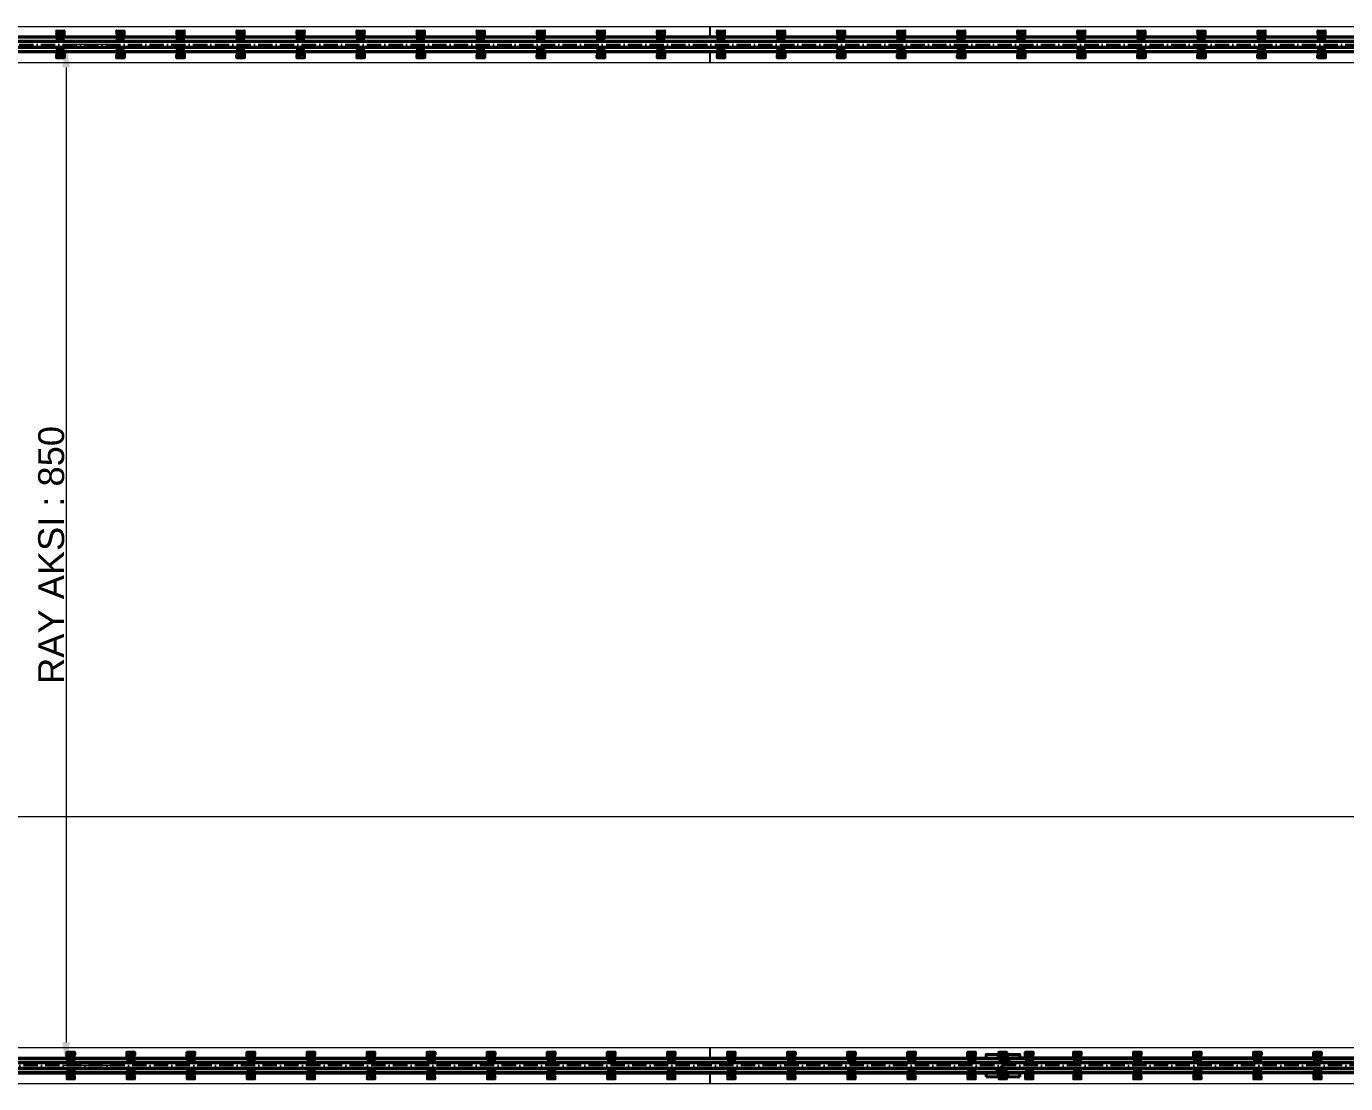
# Model space of a CAD drawing. Header units: centimetres. Extents: x 470464 to 524273, y 49611 to 59074.
# Drawn here: x 490431 to 491529, y 53543 to 54423 of the extents above; entities that cross this region are included whole.
import ezdxf

# ---------------------------------------------------------------- set-up
doc = ezdxf.new("R2010")
doc.units = ezdxf.units.CM
doc.header["$MEASUREMENT"] = 0
for name, pattern in [('1244_Aselsan_MIUM_3000$0$ACAD_ISO10W100', [18, 12, -3, 0, -3]), ('ACAD_ISO08W100', [36, 24, -3, 6, -3]), ('CHAIN', [0.3543, 0.2362, -0.0295, 0.0591, -0.0295]), ('XKITLINE00', [0])]:
    doc.linetypes.add(name, pattern=pattern)
for name, color, linetype, lineweight in [('1', 7, 'Continuous', 25), ('AAA_EKSEN', 1, 'ACAD_ISO08W100', 9), ('S-COLS-CONC', 4, 'Continuous', 40), ('S-COLS-STEL', 3, 'Continuous', 9)]:
    doc.layers.add(name, color=color, linetype=linetype, lineweight=lineweight)
doc.layers.add('A-ANNO-REVC-01', color=1, linetype='Continuous', lineweight=15, true_color=0xff0000, plot=False)
doc.layers.add('vinç', color=7, linetype='Continuous')
doc.styles.add('BARIŞ BABUR-3', font='arial.ttf')
doc.styles.add('TS-FREA-GENL', font='calibri.ttf', dxfattribs={"width": 0.7})
doc.dimstyles.new('AAA_A4 BVS STANDART', dxfattribs={"dimscale": 12, "dimtxt": 1.8, "dimasz": 1.6, "dimexe": 0.18, "dimexo": 0.0625, "dimgap": 0.09, "dimtad": 1, "dimtoh": 1, "dimdec": 0, "dimzin": 9, "dimdsep": 46, "dimtxsty": 'BARIŞ BABUR-3', "dimcen": 0.09, "dimclrd": 1, "dimclre": 1, "dimclrt": 2, "dimadec": 0, "dimazin": 0, "dimtfac": 1, "dimtdec": 0, "dimtofl": 0, "dimtmove": 0, "dimatfit": 3, "dimfxl": 1, "dimtolj": 1, "dimtzin": 0, "dimlwd": 9, "dimlwe": 9, "dimarcsym": 0})

# ---------------------------------------------------------------- blocks, each defined once
blk = doc.blocks.new('*D296')
at = {"layer": 'A-ANNO-REVC-01', "color": 1, "lineweight": 9, "transparency": 16777216}
for p, q in [((490506.1, 45907.6), (490461.5, 45907.6)), ((490463.7, 45888.4), (490463.7, 45076.8)), ((490506.1, 45057.6), (490461.5, 45057.6))]:
    blk.add_line(p, q, dxfattribs=at)
at = {"layer": 'A-ANNO-REVC-01', "color": 1, "transparency": 16777216}
for points in [[(490466.9, 45888.4), (490460.5, 45888.4), (490463.7, 45907.6)], [(490460.5, 45076.8), (490466.9, 45076.8), (490463.7, 45057.6)]]:
    blk.add_solid(points, dxfattribs=at)
at = {"layer": 'Defpoints', "color": 0, "transparency": 16777216}
for p in [(490506.9, 45907.6), (490463.7, 45057.6), (490506.9, 45057.6)]:
    blk.add_point(p, dxfattribs=at)
at = {"layer": 'A-ANNO-REVC-01', "color": 2, "transparency": 16777216, "insert": (490451.4, 45482.6), "char_height": 21.6, "attachment_point": 5, "rotation": 90, "style": 'BARIŞ BABUR-3'}
blk.add_mtext('\\A1;RAY AKSI : 850', dxfattribs=at)
blk = doc.blocks.new('*D297')
at = {"layer": 'A-ANNO-REVC-01', "color": 1, "lineweight": 9, "transparency": 16777216}
for p, q in [((485599.7, 45073.3), (485599.7, 45266.8)), ((493630.5, 45264.7), (485618.9, 45264.7)), ((493649.7, 45073.3), (493649.7, 45266.8))]:
    blk.add_line(p, q, dxfattribs=at)
at = {"layer": 'A-ANNO-REVC-01', "color": 1, "transparency": 16777216}
for points in [[(485618.9, 45267.9), (485618.9, 45261.5), (485599.7, 45264.7)], [(493630.5, 45261.5), (493630.5, 45267.9), (493649.7, 45264.7)]]:
    blk.add_solid(points, dxfattribs=at)
at = {"layer": 'Defpoints', "color": 0, "transparency": 16777216}
for p in [(485599.7, 45264.7), (485599.7, 45072.6), (493649.7, 45072.6)]:
    blk.add_point(p, dxfattribs=at)
at = {"layer": 'A-ANNO-REVC-01', "color": 2, "transparency": 16777216, "insert": (489624.7, 45278.9), "char_height": 21.6, "attachment_point": 5, "style": 'BARIŞ BABUR-3'}
blk.add_mtext('\\A1;YÜRÜME YOLU BOYU : 8050', dxfattribs=at)
blk = doc.blocks.new('sfsdsggssg')
at = {"layer": '1', "color": 2, "linetype": 'Continuous'}
for p, q in [((1141.1, -34640), (1141.1, -34640.1)), ((1141.1, -34640), (1141.1, -34645.1)), ((1141.1, -34640.1), (1141.3, -34640.1)), ((1141.1, -34640.1), (1141.1, -34645.1)), ((1141.3, -34645.1), (1141.3, -34640.1)), ((1143.2, -34639.6), (1141.4, -34639.8)), ((1141.4, -34639.7), (1143.2, -34639.6)), ((1141.4, -34639.8), (1141.4, -34639.7)), ((1141.4, -34640), (1143.2, -34639.8)), ((1141.4, -34639.8), (1141.4, -34640)), ((1143.2, -34639.6), (1143.2, -34639.8)), ((1143.2, -34639.6), (1143.2, -34639.8)), ((1143.6, -34639.6), (1143.5, -34639.8)), ((1143.5, -34639.8), (1143.6, -34639.8)), ((1143.6, -34639.6), (1143.6, -34639.6)), ((1143.7, -34639.6), (1143.6, -34639.8)), ((1143.6, -34639.6), (1144.1, -34639.6)), ((1143.7, -34639.6), (1143.6, -34639.6)), ((1143.6, -34639.8), (1143.8, -34639.9)), ((1144.1, -34639.6), (1144.1, -34639.6)), ((1144.5, -34639.6), (1147.4, -34639.6)), ((1144.5, -34639.6), (1144.5, -34639.6)), ((1147.4, -34639.6), (1144.6, -34639.6)), ((1144.6, -34639.6), (1144.6, -34639.8)), ((1144.6, -34639.8), (1147.4, -34639.8)), ((1145.5, -34641.1), (1145.5, -34641.1)), ((1145.5, -34641.1), (1145.5, -34641.1)), ((1145.8, -34639.6), (1146, -34639.3)), ((1146, -34639.4), (1145.9, -34639.6)), ((1146, -34639.3), (1146, -34639.4)), ((1146.1, -34639.6), (1146.2, -34639.5)), ((1146.3, -34639.2), (1146.2, -34639.2)), ((1148.5, -34639.2), (1146.2, -34639.2)), ((1148.4, -34639.2), (1146.3, -34639.2)), ((1146.3, -34639.4), (1148.4, -34639.4)), ((1147.4, -34639.6), (1147.4, -34639.6)), ((1147.4, -34639.6), (1147.4, -34639.8)), ((1147.4, -34639.8), (1147.6, -34639.7)), ((1147.4, -34639.8), (1148.2, -34640.6)), ((1147.6, -34639.7), (1148.4, -34640.5)), ((1147.6, -34639.7), (1147.6, -34639.7)), ((1148.4, -34640.5), (1147.6, -34639.7)), ((1148.2, -34640.6), (1148.4, -34640.5)), ((1148.3, -34640.7), (1148.3, -34644.4)), ((1148.3, -34640.7), (1148.5, -34640.7)), ((1148.5, -34639.2), (1148.4, -34639.2)), ((1148.4, -34640.5), (1148.4, -34640.5)), ((1148.5, -34639.5), (1148.5, -34642.7)), ((1148.5, -34644.4), (1148.5, -34640.7)), ((1148.5, -34640.7), (1148.5, -34640.7)), ((1148.5, -34640.7), (1148.5, -34644.5)), ((1148.7, -34642.9), (1148.7, -34639.5)), ((1148.7, -34639.5), (1148.8, -34639.5)), ((1148.8, -34639.5), (1148.8, -34646)), ((1141.1, -34645.1), (1141.3, -34645.1)), ((1141.1, -34645.1), (1141.1, -34645.1)), ((1141.4, -34645.4), (1141.4, -34645.2)), ((1143.2, -34645.4), (1141.4, -34645.2)), ((1141.4, -34645.4), (1141.4, -34645.4)), ((1141.4, -34645.4), (1143.2, -34645.6)), ((1143.2, -34645.6), (1141.4, -34645.4)), ((1143.2, -34645.6), (1143.2, -34645.4)), ((1143.2, -34645.4), (1143.2, -34645.6)), ((1143.6, -34645.3), (1143.5, -34645.3)), ((1143.5, -34645.3), (1143.6, -34645.5)), ((1143.6, -34645.3), (1143.7, -34645.5)), ((1143.8, -34645.3), (1143.6, -34645.3)), ((1143.6, -34645.5), (1143.6, -34645.6)), ((1143.6, -34645.5), (1143.7, -34645.5)), ((1144.1, -34645.6), (1143.6, -34645.6)), ((1144.1, -34645.5), (1144.1, -34645.6)), ((1144.3, -34645.6), (1144.3, -34645.9)), ((1144.3, -34645.6), (1144.3, -34646)), ((1144.3, -34645.9), (1144.3, -34646)), ((1144.6, -34642.7), (1144.5, -34642.8)), ((1144.6, -34642.9), (1144.5, -34642.8)), ((1147.4, -34645.6), (1144.5, -34645.6)), ((1144.5, -34645.6), (1144.5, -34645.6)), ((1144.5, -34645.9), (1144.5, -34645.6)), ((1144.6, -34645.4), (1144.6, -34645.6)), ((1147.4, -34645.4), (1144.6, -34645.4)), ((1144.6, -34645.6), (1147.4, -34645.6)), ((1146.5, -34646), (1144.6, -34646)), ((1144.6, -34646.3), (1144.6, -34646.2)), ((1144.6, -34646.2), (1146.7, -34646.2)), ((1144.6, -34646.3), (1148.5, -34646.3)), ((1146.4, -34644), (1146.5, -34644)), ((1146.5, -34644), (1146.5, -34643.9)), ((1146.7, -34645.6), (1146.5, -34645.8)), ((1146.7, -34646.2), (1146.8, -34646.2)), ((1146.8, -34646), (1146.8, -34646.2)), ((1148.4, -34646), (1146.8, -34646)), ((1146.8, -34646.2), (1148.4, -34646.2)), ((1148.2, -34644.5), (1147.4, -34645.3)), ((1147.4, -34645.3), (1147.6, -34645.5)), ((1147.4, -34645.4), (1147.4, -34645.6)), ((1147.4, -34645.6), (1147.4, -34645.6)), ((1148.4, -34644.7), (1147.6, -34645.5)), ((1147.6, -34645.5), (1148.4, -34644.7)), ((1147.6, -34645.5), (1147.6, -34645.5)), ((1148.2, -34644.5), (1148.4, -34644.7)), ((1148.3, -34644.4), (1148.5, -34644.4)), ((1148.4, -34644.7), (1148.4, -34644.7)), ((1148.4, -34646), (1148.4, -34646.2)), ((1148.4, -34646.2), (1148.5, -34646.3)), ((1148.5, -34644.5), (1148.5, -34644.4)), ((1148.5, -34644.5), (1148.5, -34645.9)), ((1148.7, -34643.1), (1148.7, -34642.9)), ((1148.7, -34645.9), (1148.7, -34643.1)), ((1148.8, -34646), (1148.7, -34645.9))]:
    blk.add_line(p, q, dxfattribs=at)
for radius in [1.5, 0.7]:
    blk.add_circle((1146, -34642.5), radius, dxfattribs=at)
at = {"layer": '1', "color": 2, "linetype": 'Continuous', "extrusion": (0, 0, -1)}
blk.add_circle((-1146, -34642.5), 0.8, dxfattribs=at)
at = {"layer": '1', "color": 2, "linetype": 'Continuous'}
for centre, radius, start, end in [((1146, -34642.5), 1.2, 106, 166), ((1146, -34642.5), 1.2, 46, 106), ((1146.5, -34641.7), 0.943, 345.8258, 138.463), ((1146.5, -34641.7), 0.92, 347.6089, 136.677), ((1145.5, -34643.4), 0.943, 155.4674, 321.1742), ((1145.5, -34643.4), 0.92, 156.9271, 319.7145), ((1146, -34642.5), 1.2, 166, 226), ((1146, -34642.5), 1.2, 226, 286), ((1146, -34642.5), 1.2, 286, 346), ((1146, -34642.5), 1.2, 346, 46)]:
    blk.add_arc(centre, radius, start, end, dxfattribs=at)
at = {"layer": '1', "color": 2, "linetype": 'Continuous', "extrusion": (0, 0, -1)}
for centre, start, end in [((-1146.5, -34641.7), 29.8539, 207.4717), ((-1145.5, -34643.4), 209.8539, 29.8539)]:
    blk.add_arc(centre, 1.14, start, end, dxfattribs=at)
for centre, major_axis, ratio, start_param, end_param in [((1141.4, -34640), (-0.222, 0.204), 0.995811, 5.544902, 7.021469), ((1141.4, -34640.1), (0.203, 0.221), 0.997694, 3.974105, 5.450673), ((1141.4, -34640.1), (0.0742, -0.068), 0.993033, 2.403309, 3.879876), ((1143.6, -34639.8), (0.001, 0.2), 0.752836, 0.132804, 1.847295), ((1152.5, -34642.6), (-8.4, 0), 0.918737, 5.915201, 6.65117), ((1144, -34639.8), (0.001, 0.2), 0.752479, 0.132721, 1.852962), ((1144.3, -34639.8), (-0.014, 0.199), 0.74106, 0.130215, 1.915333), ((1144.5, -34639.8), (-0.008, 0.2), 0.422896, 0.096328, 1.761115), ((1146.3, -34639.5), (0.271, 0.128), 0.997202, 4.110755, 5.150568), ((1146.2, -34639.5), (-0.173, 0.101), 0.027764, 4.691233, 6.195885), ((1146.3, -34639.5), (-0.0748, 0.0667), 0.997721, 6.084759, 7.124571), ((1146.3, -34639.4), (0, 0.2), 0.004243, 0.087267, 1.605444), ((1147.4, -34639.9), (-0.277, 0.115), 0.998522, 1.179673, 1.96192), ((1147.4, -34639.9), (0.115, 0.278), 0.997326, 5.892062, 6.674309), ((1147.4, -34639.9), (0.0384, 0.0928), 0.995546, 5.892062, 6.674309), ((1148.2, -34640.7), (-0.0928, -0.0384), 0.995546, 2.750469, 3.532716), ((1148.4, -34639.4), (0, 0.2), 0.004243, 0.087267, 1.605444), ((1148.4, -34639.5), (-0.243, 0.175), 0.996422, 0.949848, 2.513048), ((1148.4, -34639.5), (0.0889, 0.0469), 0.994028, 5.200197, 6.763397), ((1148.2, -34640.7), (-0.115, 0.277), 0.998522, 1.179673, 1.96192), ((1148.2, -34640.7), (0.278, 0.115), 0.997326, 5.892062, 6.674309), ((1148.5, -34639.5), (0.2, 0.001), 0.034652, 0.087319, 1.566648), ((1141.4, -34645.1), (0.222, 0.204), 0.995811, 2.403309, 3.879876), ((1141.4, -34645.1), (-0.203, 0.221), 0.997694, 3.974105, 5.450673), ((1141.4, -34645.1), (0.0742, 0.068), 0.993033, 2.403309, 3.879876), ((1143.6, -34645.3), (-0.001, 0.2), 0.752836, 1.294298, 3.008789), ((1144, -34645.3), (-0.001, 0.2), 0.752479, 1.288631, 3.008872), ((1144.3, -34645.3), (0.014, 0.199), 0.74106, 1.22626, 3.011378), ((1144.5, -34645.9), (-0.2, 0.001), 0.034627, 4.708031, 6.195866), ((1144.6, -34645.9), (-0.138, 0.267), 0.998031, 3.623062, 5.186262), ((1144.6, -34646), (0.214, 0.214), 0.992433, 2.359993, 3.923193), ((1144.5, -34645.4), (0.008, 0.2), 0.422896, 1.380478, 3.045264), ((1144.6, -34645.9), (0.0592, 0.0819), 0.989251, 2.52068, 4.08388), ((1144.6, -34646), (0, -0.2), 0.004269, 4.747034, 6.195918), ((1146.5, -34645.8), (-0.174, 0.099), 0.027964, 1.549906, 2.758993), ((1146.9, -34646), (0.426, 0.115), 0.905428, 3.310168, 3.875491), ((1146.7, -34646), (-0.256, 0.042), 0.76271, 4.58737, 6.036255), ((1146.5, -34646.1), (-0.199, -0.016), 0.034866, 1.569261, 2.70958), ((1146.8, -34646), (-0.038, 0.196), 0.907507, 3.350606, 5.211047), ((1146.7, -34646), (-0.012, 0.201), 0.369521, 3.302192, 4.751077), ((1146.9, -34646), (0.253, 0.061), 0.768803, 3.289543, 3.701099), ((1176.9, -34592.8), (85, 148.5), 0.001169, 1.933599, 1.936064), ((1146.8, -34646), (-0.174, 0.099), 0.030283, 4.695034, 5.900559), ((1146.8, -34646), (-0.187, 0.071), 0.032625, 4.699988, 5.905162), ((1176.9, -34592.8), (85, 148.5), 0.002337, 1.9329, 1.936067), ((1147.4, -34645.3), (0.0384, -0.0928), 0.995546, 5.892062, 6.674309), ((1147.4, -34645.3), (0.277, 0.115), 0.998522, 1.179673, 1.96192), ((1147.4, -34645.3), (-0.115, 0.278), 0.997326, 2.750469, 3.532716), ((1148.2, -34644.4), (0.0928, -0.0384), 0.995546, 5.892062, 6.674309), ((1148.2, -34644.4), (0.115, 0.277), 0.998522, 1.179673, 1.96192), ((1148.2, -34644.5), (-0.278, 0.115), 0.997326, 2.750469, 3.532716), ((1148.4, -34645.9), (0.139, 0.266), 0.998207, 1.09196, 2.65516), ((1148.4, -34645.9), (-0.0609, 0.0807), 0.988978, 2.219923, 3.783123), ((1148.5, -34642.7), (0.008, 0.2), 0.005639, 3.866293, 4.746837), ((1148.5, -34643.2), (0.056, 0.516), 0.770786, 6.203754, 6.230389), ((1148.5, -34642.9), (-0.188, 0.076), 0.878606, 1.230281, 2.70961), ((1148.5, -34642.9), (-0.201, 0.003), 0.124494, 1.540952, 3.020281), ((1148.5, -34643.1), (0.199, -0.02), 0.74823, 4.69971, 6.151435), ((1148.5, -34643.1), (-0.2, -0.001), 0.034899, 3.228912, 4.651252), ((1148.5, -34645.9), (-0.2, -0.001), 0.034899, 3.228912, 4.712496)]:
    blk.add_ellipse(centre, major_axis=major_axis, ratio=ratio, start_param=start_param, end_param=end_param, dxfattribs=at)
at = {"layer": '1', "color": 2, "linetype": 'Continuous'}
for centre, major_axis, ratio, start_param, end_param in [((1152.2, -34642.6), (-9.07, 0), 0.918737, 5.945855, 6.620515), ((1146.2, -34639.5), (-0.15, 0.261), 0.994945, 5.763279, 6.803091), ((1148.5, -34639.5), (0.214, 0.214), 0.992433, 5.501585, 7.064785), ((1148.5, -34646), (-0.214, 0.214), 0.992433, 2.359993, 3.923193)]:
    blk.add_ellipse(centre, major_axis=major_axis, ratio=ratio, start_param=start_param, end_param=end_param, dxfattribs=at)
for points, weights in [([(1141.1, -34640), (1141.1, -34640), (1141.1, -34640)], [0.500000154953, 0.499999845047, 0.500000154953]), ([(1141.4, -34639.7), (1141.4, -34639.7), (1141.4, -34639.7)], [0.500000154951, 0.499999845049, 0.500000154951]), ([(1147.4, -34639.6), (1147.4, -34639.6), (1147.4, -34639.6)], [0.500000031564, 0.499999968436, 0.500000031564]), ([(1147.6, -34639.7), (1147.6, -34639.7), (1147.6, -34639.7)], [0.500000032286, 0.499999967714, 0.500000032286]), ([(1148.4, -34640.5), (1148.4, -34640.5), (1148.4, -34640.5)], [0.500000032004, 0.499999967996, 0.500000032004]), ([(1148.5, -34640.7), (1148.5, -34640.7), (1148.5, -34640.7)], [0.500000031722, 0.499999968278, 0.500000031722]), ([(1141.1, -34645.1), (1141.1, -34645.1), (1141.1, -34645.1)], [0.500000154938, 0.499999845062, 0.500000154938]), ([(1141.4, -34645.4), (1141.4, -34645.4), (1141.4, -34645.4)], [0.500000154962, 0.499999845038, 0.500000154962]), ([(1147.4, -34645.6), (1147.4, -34645.6), (1147.4, -34645.6)], [0.500000031519, 0.499999968481, 0.500000031519]), ([(1147.6, -34645.5), (1147.6, -34645.5), (1147.6, -34645.5)], [0.500000031966, 0.499999968034, 0.500000031966]), ([(1148.4, -34644.7), (1148.4, -34644.7), (1148.4, -34644.7)], [0.500000031836, 0.499999968164, 0.500000031836]), ([(1148.5, -34644.5), (1148.5, -34644.5), (1148.5, -34644.5)], [0.500000031229, 0.499999968771, 0.500000031229])]:
    blk.add_rational_spline(points, weights, degree=2, dxfattribs=at)
for points, knots in [([(1143.2, -34639.6), (1143.2, -34639.6), (1143.3, -34639.6), (1143.4, -34639.6), (1143.5, -34639.6), (1143.5, -34639.6), (1143.6, -34639.6)], [0, 0, 0, 0, 0.225713, 0.483808, 0.741904, 1, 1, 1, 1]), ([(1143.2, -34639.6), (1143.2, -34639.6), (1143.2, -34639.6), (1143.2, -34639.6), (1143.2, -34639.6), (1143.2, -34639.6)], [0, 0, 0, 0, 0.876308, 0.876308, 1, 1, 1, 1]), ([(1143.6, -34639.6), (1143.6, -34639.6), (1143.6, -34639.6), (1143.5, -34639.6), (1143.5, -34639.6), (1143.4, -34639.6), (1143.3, -34639.6), (1143.3, -34639.6), (1143.2, -34639.6), (1143.2, -34639.6)], [0, 0, 0, 0, 0.000017, 0.000017, 0.401467, 0.401467, 0.701656, 0.701656, 1, 1, 1, 1]), ([(1143.2, -34639.8), (1143.2, -34639.8), (1143.3, -34639.8), (1143.3, -34639.8), (1143.4, -34639.8), (1143.5, -34639.8), (1143.5, -34639.8), (1143.5, -34639.8)], [0, 0, 0, 0, 0.304321, 0.304321, 0.608496, 0.608496, 1, 1, 1, 1]), ([(1143.8, -34645.3), (1143.6, -34644.9), (1143.5, -34644.4), (1143.3, -34643.5), (1143.3, -34643), (1143.3, -34641.7), (1143.5, -34640.7), (1143.8, -34639.9)], [0, 0, 0, 0, 0.25, 0.25, 0.5, 0.5, 1, 1, 1, 1]), ([(1143.8, -34639.9), (1143.9, -34639.9), (1144, -34639.9), (1144.1, -34639.9), (1144.1, -34639.9), (1144.2, -34639.9)], [0, 0, 0, 0, 0.657537, 0.657537, 1, 1, 1, 1]), ([(1144.5, -34639.9), (1144.3, -34640.3), (1144.2, -34640.8), (1144, -34641.7), (1143.9, -34642.1), (1143.9, -34643.5), (1144.1, -34644.4), (1144.5, -34645.3)], [0, 0, 0, 0, 0.25, 0.25, 0.5, 0.5, 1, 1, 1, 1]), ([(1144.3, -34639.6), (1144.3, -34639.6), (1144.3, -34639.6), (1144.2, -34639.6), (1144.2, -34639.6), (1144.1, -34639.6), (1144.1, -34639.6), (1144.1, -34639.6), (1144.1, -34639.6), (1144.1, -34639.6)], [0, 0, 0, 0, 0.155547, 0.155547, 0.580528, 0.580528, 0.999985, 0.999985, 1, 1, 1, 1]), ([(1144.1, -34639.6), (1144.1, -34639.6), (1144.1, -34639.6), (1144.2, -34639.6), (1144.3, -34639.6), (1144.4, -34639.6), (1144.5, -34639.6)], [0, 0, 0, 0, 0.25, 0.5, 0.749999, 1, 1, 1, 1]), ([(1144.2, -34639.9), (1144.2, -34639.9), (1144.3, -34639.9), (1144.3, -34639.9), (1144.4, -34639.9), (1144.4, -34639.9), (1144.4, -34639.9), (1144.5, -34639.9)], [0, 0, 0, 0, 0.423047, 0.423047, 0.845832, 0.845832, 1, 1, 1, 1]), ([(1144.5, -34639.6), (1144.5, -34639.6), (1144.5, -34639.6), (1144.4, -34639.6), (1144.4, -34639.6), (1144.3, -34639.6), (1144.3, -34639.6), (1144.3, -34639.6)], [0, 0, 0, 0, 0.000035, 0.000035, 0.836112, 0.836112, 1, 1, 1, 1]), ([(1144.6, -34639.6), (1144.6, -34639.6), (1144.6, -34639.6), (1144.6, -34639.6), (1144.5, -34639.6), (1144.5, -34639.6), (1144.5, -34639.6)], [0, 0, 0, 0, 0.267342, 0.267342, 0.267342, 1, 1, 1, 1]), ([(1144.5, -34639.9), (1144.5, -34639.9), (1144.5, -34639.9), (1144.5, -34639.8), (1144.5, -34639.8), (1144.5, -34639.8)], [0, 0, 0, 0, 0.864692, 0.864692, 1, 1, 1, 1]), ([(1144.5, -34639.8), (1144.6, -34639.8), (1144.6, -34639.8), (1144.6, -34639.8), (1144.6, -34639.8), (1144.6, -34639.8), (1144.6, -34639.8), (1144.6, -34639.8)], [0, 0, 0, 0, 0.704482, 0.704482, 0.731136, 0.731136, 1, 1, 1, 1]), ([(1145.1, -34641.6), (1145.2, -34641.5), (1145.3, -34641.5), (1145.5, -34641.4), (1145.6, -34641.4), (1145.7, -34641.4)], [0, 0, 0, 0, 0.5, 0.5, 1, 1, 1, 1]), ([(1146.4, -34641.2), (1146.5, -34641.2), (1146.5, -34641.3), (1146.7, -34641.5), (1146.8, -34641.6), (1146.9, -34641.7)], [0, 0, 0, 0, 0.5, 0.5, 1, 1, 1, 1]), ([(1143.5, -34645.3), (1143.5, -34645.4), (1143.5, -34645.4), (1143.4, -34645.4), (1143.3, -34645.4), (1143.3, -34645.4), (1143.2, -34645.4), (1143.2, -34645.4)], [0, 0, 0, 0, 0.37098, 0.37098, 0.685408, 0.685408, 1, 1, 1, 1]), ([(1143.2, -34645.6), (1143.2, -34645.6), (1143.3, -34645.6), (1143.4, -34645.6), (1143.4, -34645.6), (1143.5, -34645.6), (1143.5, -34645.6), (1143.6, -34645.5)], [0, 0, 0, 0, 0.308433, 0.308433, 0.618953, 0.618953, 1, 1, 1, 1]), ([(1143.6, -34645.6), (1143.5, -34645.6), (1143.5, -34645.6), (1143.4, -34645.6), (1143.3, -34645.6), (1143.2, -34645.6), (1143.2, -34645.6)], [0, 0, 0, 0, 0.258096, 0.516192, 0.774287, 1, 1, 1, 1]), ([(1144.2, -34645.3), (1144.1, -34645.3), (1144, -34645.3), (1143.9, -34645.3), (1143.8, -34645.3), (1143.8, -34645.3)], [0, 0, 0, 0, 0.657537, 0.657537, 1, 1, 1, 1]), ([(1144.1, -34645.5), (1144.1, -34645.5), (1144.1, -34645.5), (1144.1, -34645.5), (1144.1, -34645.5), (1144.2, -34645.5), (1144.3, -34645.5), (1144.3, -34645.5)], [0, 0, 0, 0, 0.000015, 0.000015, 0.496417, 0.496417, 1, 1, 1, 1]), ([(1144.5, -34645.6), (1144.4, -34645.6), (1144.3, -34645.6), (1144.2, -34645.6), (1144.1, -34645.6), (1144.1, -34645.6), (1144.1, -34645.6)], [0, 0, 0, 0, 0.250001, 0.5, 0.75, 1, 1, 1, 1]), ([(1144.5, -34645.3), (1144.4, -34645.3), (1144.4, -34645.3), (1144.3, -34645.3), (1144.2, -34645.3), (1144.2, -34645.3)], [0, 0, 0, 0, 0.500153, 0.500153, 1, 1, 1, 1]), ([(1144.3, -34645.5), (1144.3, -34645.5), (1144.4, -34645.6), (1144.4, -34645.6), (1144.4, -34645.6), (1144.5, -34645.6), (1144.5, -34645.6), (1144.5, -34645.6)], [0, 0, 0, 0, 0.836069, 0.836069, 0.999965, 0.999965, 1, 1, 1, 1]), ([(1144.6, -34645.4), (1144.6, -34645.3), (1144.6, -34645.3), (1144.5, -34645.3), (1144.5, -34645.3), (1144.5, -34645.3)], [0, 0, 0, 0, 0.858601, 0.858601, 1, 1, 1, 1]), ([(1144.5, -34645.3), (1144.5, -34645.3), (1144.5, -34645.3), (1144.5, -34645.3), (1144.5, -34645.3), (1144.5, -34645.3)], [0, 0, 0, 0, 0.863107, 0.863107, 1, 1, 1, 1]), ([(1144.7, -34642.9), (1144.7, -34642.8), (1144.8, -34642.7), (1144.8, -34642.5), (1144.9, -34642.3), (1144.9, -34642.2)], [0, 0, 0, 0, 0.5, 0.5, 1, 1, 1, 1]), ([(1145.7, -34643.9), (1145.6, -34643.8), (1145.6, -34643.7), (1145.4, -34643.5), (1145.3, -34643.5), (1145.2, -34643.4)], [0, 0, 0, 0, 0.5, 0.5, 1, 1, 1, 1]), ([(1147, -34643.5), (1146.9, -34643.5), (1146.8, -34643.5), (1146.6, -34643.6), (1146.5, -34643.6), (1146.4, -34643.7)], [0, 0, 0, 0, 0.5, 0.5, 1, 1, 1, 1]), ([(1147.4, -34642.1), (1147.4, -34642.2), (1147.3, -34642.3), (1147.3, -34642.6), (1147.2, -34642.7), (1147.2, -34642.8)], [0, 0, 0, 0, 0.5, 0.5, 1, 1, 1, 1])]:
    blk.add_open_spline(points, degree=3, knots=knots, dxfattribs=at)
for points in [[(1143.2, -34639.6), (1143.2, -34639.6), (1143.2, -34639.6), (1143.2, -34639.6)], [(1143.2, -34639.6), (1143.2, -34639.6), (1143.2, -34639.6), (1143.2, -34639.6)], [(1143.2, -34639.6), (1143.2, -34639.6), (1143.2, -34639.6), (1143.2, -34639.6)], [(1143.2, -34639.6), (1143.2, -34639.6), (1143.2, -34639.6), (1143.2, -34639.6)], [(1143.2, -34639.6), (1143.2, -34639.6), (1143.2, -34639.6), (1143.2, -34639.6)], [(1143.2, -34639.8), (1143.2, -34639.8), (1143.2, -34639.8), (1143.2, -34639.8)], [(1144.1, -34639.6), (1143.9, -34639.6), (1143.8, -34639.6), (1143.7, -34639.6)], [(1144.9, -34642.2), (1144.9, -34642), (1145, -34641.8), (1145.1, -34641.6)], [(1145.7, -34641.4), (1146, -34641.3), (1146.2, -34641.2), (1146.4, -34641.2)], [(1143.2, -34645.4), (1143.2, -34645.4), (1143.2, -34645.4), (1143.2, -34645.4)], [(1143.2, -34645.6), (1143.2, -34645.6), (1143.2, -34645.6), (1143.2, -34645.6)], [(1143.2, -34645.6), (1143.2, -34645.6), (1143.2, -34645.6), (1143.2, -34645.6)], [(1143.2, -34645.6), (1143.2, -34645.6), (1143.2, -34645.6), (1143.2, -34645.6)], [(1143.2, -34645.6), (1143.2, -34645.6), (1143.2, -34645.6), (1143.2, -34645.6)], [(1143.2, -34645.6), (1143.2, -34645.6), (1143.2, -34645.6), (1143.2, -34645.6)], [(1143.2, -34645.6), (1143.2, -34645.6), (1143.2, -34645.6), (1143.2, -34645.6)], [(1143.7, -34645.5), (1143.8, -34645.5), (1143.9, -34645.5), (1144.1, -34645.5)], [(1144.5, -34645.6), (1144.5, -34645.6), (1144.6, -34645.6), (1144.6, -34645.6)], [(1145.2, -34643.4), (1145, -34643.2), (1144.9, -34643), (1144.7, -34642.9)], [(1146.4, -34643.7), (1146.1, -34643.7), (1145.9, -34643.8), (1145.7, -34643.9)], [(1146.7, -34645.9), (1146.7, -34645.9), (1146.7, -34645.9), (1146.7, -34646)], [(1146.8, -34646), (1146.8, -34646), (1146.8, -34646), (1146.8, -34646)], [(1146.9, -34641.7), (1147.1, -34641.8), (1147.2, -34642), (1147.4, -34642.1)], [(1147.2, -34642.8), (1147.2, -34643), (1147.1, -34643.3), (1147, -34643.5)]]:
    blk.add_open_spline(points, degree=3, dxfattribs=at)
at = {"layer": 'AAA_EKSEN', "color": 2, "linetype": 'CHAIN', "ltscale": 20}
for p, q in [((1146, -34641.5), (1146, -34643.5)), ((1147, -34642.5), (1145, -34642.5))]:
    blk.add_line(p, q, dxfattribs=at)
blk = doc.blocks.new('FSDGDFGFDSAGDSA')
at = {"color": 2, "linetype": 'XKITLINE00', "lineweight": 0}
for p, q in [((399394.4, 57737.1), (399403.2, 57737.1)), ((399394.4, 55937.1), (399394.4, 57737.1)), ((399415.7, 57737.1), (399424.4, 57737.1)), ((399424.4, 55937.1), (399424.4, 57737.1))]:
    blk.add_line(p, q, dxfattribs=at)
at = {"color": 2}
for p, q in [((399394.4, 55937.1), (399403.2, 55937.1)), ((399415.7, 55937.1), (399424.4, 55937.1))]:
    blk.add_line(p, q, dxfattribs=at)
blk = doc.blocks.new('dfghdsfdhfd')
at = {"layer": 'S-COLS-CONC', "color": 2}
for p, q in [((1058.5, -34669.1), (1046, -34681.6)), ((1054.5, -34673.1), (1054.5, -35860.6)), ((1054.9, -34672.6), (1054.9, -35860.1)), ((1058.1, -34669.5), (1058.1, -35857)), ((1058.5, -34669.1), (1058.5, -35856.6)), ((1046, -34681.6), (1046, -35869.1)), ((1046.3, -34681.2), (1046.3, -35868.7)), ((1049.5, -34678), (1049.5, -35865.5)), ((1050, -34677.6), (1050, -35865.1)), ((1058.5, -35856.6), (1046, -35869.1))]:
    blk.add_line(p, q, dxfattribs=at)
blk = doc.blocks.new('K')
at = {"color": 2, "linetype": 'XKITLINE00', "lineweight": 0}
for p, q in [((490171.1, 45922.6), (490999.7, 45922.6)), ((490999.7, 45922.6), (490999.7, 45913.8)), ((490999.7, 45901.3), (490999.7, 45892.6)), ((490171.1, 45892.6), (490999.7, 45892.6)), ((490171.1, 45072.6), (490999.7, 45072.6)), ((490999.7, 45072.6), (490999.7, 45063.8)), ((490999.7, 45051.3), (490999.7, 45042.6)), ((490171.1, 45042.6), (490999.7, 45042.6))]:
    blk.add_line(p, q, dxfattribs=at)
at = {"color": 2, "linetype": '1244_Aselsan_MIUM_3000$0$ACAD_ISO10W100'}
for p, q in [((490171.1, 45907.6), (493625.7, 45907.6)), ((493625.7, 45057.6), (490171.1, 45057.6))]:
    blk.add_line(p, q, dxfattribs=at)
at = {"layer": 'S-COLS-CONC', "color": 2}
for p, q in [((491249.7, 45063.8), (490171.1, 45063.8)), ((491249.4, 45063.4), (490171.1, 45063.4)), ((491246.2, 45060.3), (490171.1, 45060.3)), ((491245.7, 45059.8), (490171.1, 45059.8)), ((491241.2, 45055.3), (490171.1, 45055.3)), ((491240.8, 45054.9), (490171.1, 45054.9)), ((491249.7, 45063.8), (491237.2, 45051.3)), ((491237.6, 45051.7), (490171.1, 45051.7)), ((491237.2, 45051.3), (490171.1, 45051.3))]:
    blk.add_line(p, q, dxfattribs=at)
for points in [[(491229.7, 45063.8), (491229.7, 45066.8), (491239.7, 45066.8), (491239.7, 45063.8)], [(491257.7, 45063.8), (491257.7, 45066.8), (491247.7, 45066.8), (491247.7, 45063.8)], [(491229.7, 45048.3), (491229.7, 45051.3), (491239.7, 45051.3), (491239.7, 45048.3)], [(491257.7, 45048.3), (491257.7, 45051.3), (491247.7, 45051.3), (491247.7, 45048.3)]]:
    blk.add_lwpolyline(points, close=True, dxfattribs=at)
for name, p, rotation in [('dfghdsfdhfd', (455707.7, 44855.4), 89.99999999999997), ('sfsdsggssg', (455816.2, 44770.3), 89.99999999999997), ('sfsdsggssg', (455866.2, 44770.3), 89.99999999999997), ('sfsdsggssg', (455916.2, 44770.3), 89.99999999999997), ('sfsdsggssg', (455966.2, 44770.3), 89.99999999999997), ('sfsdsggssg', (456016.2, 44770.3), 89.99999999999997), ('sfsdsggssg', (456066.2, 44770.3), 89.99999999999997), ('sfsdsggssg', (456116.2, 44770.3), 89.99999999999997), ('sfsdsggssg', (456166.2, 44770.3), 89.99999999999997), ('sfsdsggssg', (456216.2, 44770.3), 89.99999999999997), ('sfsdsggssg', (456266.2, 44770.3), 89.99999999999997), ('sfsdsggssg', (456316.2, 44770.3), 89.99999999999997), ('sfsdsggssg', (456366.2, 44770.3), 89.99999999999997), ('sfsdsggssg', (456416.2, 44770.3), 89.99999999999997), ('sfsdsggssg', (456466.2, 44770.3), 89.99999999999997), ('sfsdsggssg', (456516.2, 44770.3), 89.99999999999997), ('sfsdsggssg', (456566.2, 44770.3), 89.99999999999997), ('sfsdsggssg', (456616.2, 44770.3), 89.99999999999997), ('sfsdsggssg', (456666.2, 44770.3), 89.99999999999997), ('sfsdsggssg', (456716.2, 44770.3), 89.99999999999997), ('sfsdsggssg', (456766.2, 44770.3), 89.99999999999997), ('sfsdsggssg', (456816.2, 44770.3), 89.99999999999997), ('sfsdsggssg', (456866.2, 44770.3), 89.99999999999997), ('sfsdsggssg', (525110.3, 46194.9), 270), ('sfsdsggssg', (525160.3, 46194.9), 270), ('sfsdsggssg', (525210.3, 46194.9), 270), ('sfsdsggssg', (525260.3, 46194.9), 270), ('sfsdsggssg', (525310.3, 46194.9), 270), ('sfsdsggssg', (525360.3, 46194.9), 270), ('sfsdsggssg', (525410.3, 46194.9), 270), ('sfsdsggssg', (525460.3, 46194.9), 270), ('sfsdsggssg', (525510.3, 46194.9), 270), ('sfsdsggssg', (525560.3, 46194.9), 270), ('sfsdsggssg', (525610.3, 46194.9), 270), ('sfsdsggssg', (525660.3, 46194.9), 270), ('sfsdsggssg', (525710.3, 46194.9), 270), ('sfsdsggssg', (525760.3, 46194.9), 270), ('sfsdsggssg', (525810.3, 46194.9), 270), ('sfsdsggssg', (525860.3, 46194.9), 270), ('sfsdsggssg', (525886.3, 46194.9), 270), ('sfsdsggssg', (525908.3, 46194.9), 270), ('sfsdsggssg', (525948.3, 46194.9), 270), ('sfsdsggssg', (525998.3, 46194.9), 270), ('sfsdsggssg', (526048.3, 46194.9), 270), ('sfsdsggssg', (526098.3, 46194.9), 270), ('sfsdsggssg', (526148.3, 46194.9), 270)]:
    blk.add_blockref(name, p, dxfattribs=dict(at, rotation=rotation))
at = {"layer": 'S-COLS-CONC', "color": 2, "xscale": -1}
for name, p, rotation in [('sfsdsggssg', (455816.2, 47044.9), 89.99999999999997), ('sfsdsggssg', (455866.2, 47044.9), 89.99999999999997), ('sfsdsggssg', (455916.2, 47044.9), 89.99999999999997), ('sfsdsggssg', (455966.2, 47044.9), 89.99999999999997), ('sfsdsggssg', (456016.2, 47044.9), 89.99999999999997), ('sfsdsggssg', (456066.2, 47044.9), 89.99999999999997), ('sfsdsggssg', (456116.2, 47044.9), 89.99999999999997), ('sfsdsggssg', (456166.2, 47044.9), 89.99999999999997), ('sfsdsggssg', (456216.2, 47044.9), 89.99999999999997), ('sfsdsggssg', (456266.2, 47044.9), 89.99999999999997), ('sfsdsggssg', (456316.2, 47044.9), 89.99999999999997), ('sfsdsggssg', (456366.2, 47044.9), 89.99999999999997), ('sfsdsggssg', (456416.2, 47044.9), 89.99999999999997), ('sfsdsggssg', (456466.2, 47044.9), 89.99999999999997), ('sfsdsggssg', (456516.2, 47044.9), 89.99999999999997), ('sfsdsggssg', (456566.2, 47044.9), 89.99999999999997), ('sfsdsggssg', (456616.2, 47044.9), 89.99999999999997), ('sfsdsggssg', (456666.2, 47044.9), 89.99999999999997), ('sfsdsggssg', (456716.2, 47044.9), 89.99999999999997), ('sfsdsggssg', (456766.2, 47044.9), 89.99999999999997), ('sfsdsggssg', (456816.2, 47044.9), 89.99999999999997), ('sfsdsggssg', (456866.2, 47044.9), 89.99999999999997), ('sfsdsggssg', (525110.3, 43920.3), 270), ('sfsdsggssg', (525160.3, 43920.3), 270), ('sfsdsggssg', (525210.3, 43920.3), 270), ('sfsdsggssg', (525260.3, 43920.3), 270), ('sfsdsggssg', (525310.3, 43920.3), 270), ('sfsdsggssg', (525360.3, 43920.3), 270), ('sfsdsggssg', (525410.3, 43920.3), 270), ('sfsdsggssg', (525460.3, 43920.3), 270), ('sfsdsggssg', (525510.3, 43920.3), 270), ('sfsdsggssg', (525560.3, 43920.3), 270), ('sfsdsggssg', (525610.3, 43920.3), 270), ('sfsdsggssg', (525660.3, 43920.3), 270), ('sfsdsggssg', (525710.3, 43920.3), 270), ('sfsdsggssg', (525760.3, 43920.3), 270), ('sfsdsggssg', (525810.3, 43920.3), 270), ('sfsdsggssg', (525860.3, 43920.3), 270), ('sfsdsggssg', (525886.3, 43920.3), 270), ('sfsdsggssg', (525908.3, 43920.3), 270), ('sfsdsggssg', (525948.3, 43920.3), 270), ('sfsdsggssg', (525998.3, 43920.3), 270), ('sfsdsggssg', (526048.3, 43920.3), 270), ('sfsdsggssg', (526098.3, 43920.3), 270), ('sfsdsggssg', (526148.3, 43920.3), 270), ('dfghdsfdhfd', (527106.8, 44005.4), 270)]:
    blk.add_blockref(name, p, dxfattribs=dict(at, rotation=rotation))
at = {"layer": 'vinç', "color": 2, "rotation": 270}
for p in [(435062.6, 445317), (435062.6, 444467)]:
    blk.add_blockref('FSDGDFGFDSAGDSA', p, dxfattribs=at)
at = {"layer": 'S-COLS-STEL', "color": 2, "char_height": 25, "width": 1441.565, "attachment_point": 4, "style": 'TS-FREA-GENL', "bg_fill": 2}
for s, insert in [('VİNÇ  2 - 3', (489544.2, 45492.1)), ('2 ADET ÇKGKV {\\fCalibri|b0|i0|c0|p34;1,5 TON}', (489479.6, 45434.4))]:
    blk.add_mtext(s, dxfattribs=dict(at, insert=insert))
at = {"layer": 'A-ANNO-REVC-01', "color": 6}
dim = blk.add_linear_dim(base=(485599.7, 45264.7), p1=(493649.7, 45072.6), p2=(485599.7, 45072.6), text='YÜRÜME YOLU BOYU : <>', dimstyle='AAA_A4 BVS STANDART', override={"dimtxsty": 'BARIŞ BABUR-3'}, dxfattribs=at)
dim.commit()
dim.dimension.update_dxf_attribs({"geometry": '*D297', "text_midpoint": (489624.7, 45264.7), "dimtype": 160})
dim = blk.add_linear_dim(base=(490463.7, 45057.6), p1=(490506.9, 45907.6), p2=(490506.9, 45057.6), angle=270, text='RAY AKSI : <>', dimstyle='AAA_A4 BVS STANDART', override={"dimtxsty": 'BARIŞ BABUR-3'}, dxfattribs=at)
dim.commit()
dim.dimension.update_dxf_attribs({"geometry": '*D296', "text_midpoint": (490451.4, 45482.6)})

msp = doc.modelspace()

# ---------------------------------------------------------------- block references
msp.add_blockref('K', (0, 8500))

doc.saveas('drawing.dxf')
